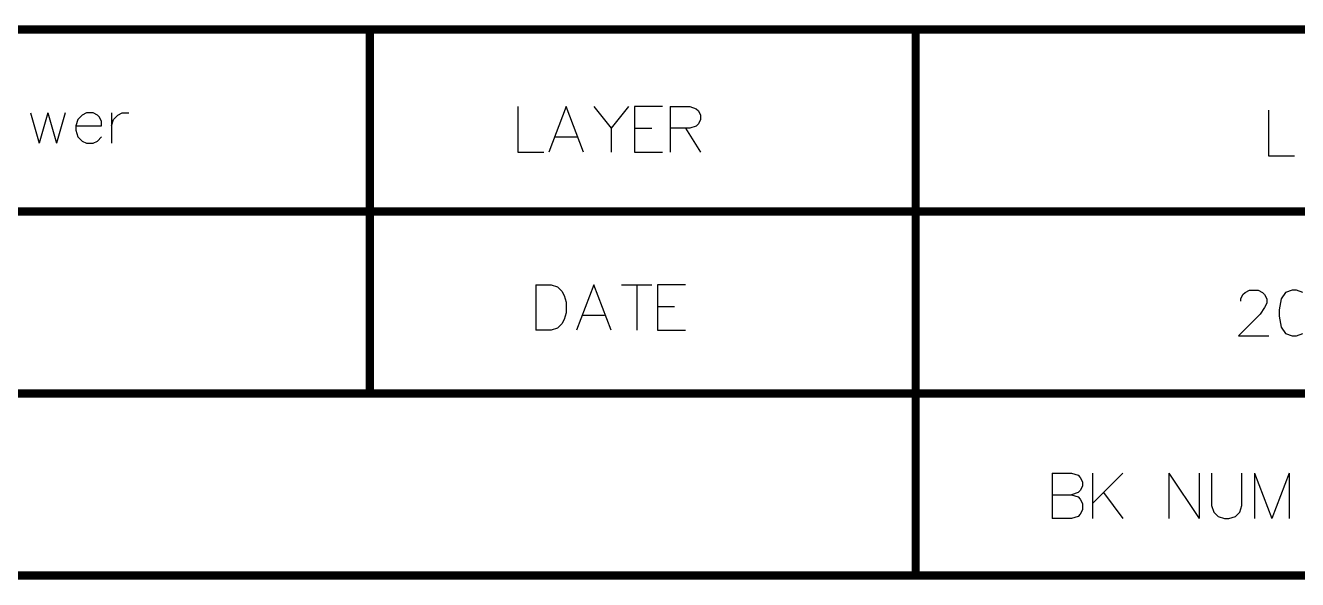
# Model space of a CAD drawing. Header units: millimetres. Extents: x 194 to 375, y 175 to 317.
# Drawn here: x 221.13 to 249.1, y 177.91 to 190.09 of the extents above; entities that cross this region are included whole.
import ezdxf

# ---------------------------------------------------------------- set-up
doc = ezdxf.new("R2010")
doc.units = ezdxf.units.MM
doc.layers.add('Mechanical20', color=56, linetype='Continuous')
doc.layers.add('TopLayer', color=1, linetype='Continuous')

msp = doc.modelspace()

# ---------------------------------------------------------------- linework, layer by layer
at = {"layer": 'Mechanical20'}
for p, q in [((231.954, 188.308), (231.954, 187.308)), ((233.016, 188.308), (232.635, 187.308)), ((233.397, 187.308), (233.016, 188.308)), ((233.63, 188.308), (234.011, 187.832)), ((234.392, 188.308), (234.011, 187.832)), ((235.139, 188.308), (234.521, 188.308)), ((234.521, 188.308), (234.521, 187.308)), ((235.306, 188.308), (235.306, 187.308)), ((235.306, 188.308), (235.735, 188.308)), ((235.735, 188.308), (235.877, 188.26)), ((235.877, 188.26), (235.925, 188.213)), ((221.241, 188.167), (221.431, 187.5)), ((221.622, 188.167), (221.431, 187.5)), ((221.622, 188.167), (221.812, 187.5)), ((222.003, 188.167), (221.812, 187.5)), ((222.283, 188.024), (222.236, 187.881)), ((222.379, 188.119), (222.283, 188.024)), ((222.474, 188.167), (222.379, 188.119)), ((222.617, 188.167), (222.474, 188.167)), ((222.712, 188.119), (222.617, 188.167)), ((222.759, 188.071), (222.712, 188.119)), ((222.807, 187.976), (222.759, 188.071)), ((222.807, 187.881), (222.807, 187.976)), ((223.021, 188.167), (223.021, 187.5)), ((223.021, 187.881), (223.069, 188.024)), ((223.069, 188.024), (223.164, 188.119)), ((223.164, 188.119), (223.259, 188.167)), ((223.259, 188.167), (223.402, 188.167)), ((235.925, 188.213), (235.973, 188.117)), ((235.973, 188.022), (235.925, 187.927)), ((235.973, 188.117), (235.973, 188.022)), ((222.236, 187.881), (222.807, 187.881)), ((222.236, 187.881), (222.236, 187.786)), ((222.236, 187.786), (222.283, 187.643)), ((234.011, 187.832), (234.011, 187.308)), ((234.521, 187.832), (234.901, 187.832)), ((235.735, 187.832), (235.306, 187.832)), ((235.639, 187.832), (235.973, 187.308)), ((235.877, 187.879), (235.735, 187.832)), ((235.925, 187.927), (235.877, 187.879)), ((222.283, 187.643), (222.379, 187.548)), ((222.379, 187.548), (222.474, 187.5)), ((222.474, 187.5), (222.617, 187.5)), ((222.617, 187.5), (222.712, 187.548)), ((222.712, 187.548), (222.807, 187.643)), ((232.778, 187.641), (233.254, 187.641)), ((231.954, 187.308), (232.526, 187.308)), ((234.521, 187.308), (235.139, 187.308)), ((232.353, 184.391), (232.353, 183.391)), ((232.353, 184.391), (232.686, 184.391)), ((232.686, 184.391), (232.829, 184.344)), ((232.829, 184.344), (232.924, 184.248)), ((233.624, 184.391), (233.243, 183.391)), ((234.005, 183.391), (233.624, 184.391)), ((234.238, 184.391), (234.905, 184.391)), ((234.571, 184.391), (234.571, 183.391)), ((235.642, 184.391), (235.024, 184.391)), ((235.024, 184.391), (235.024, 183.391)), ((232.924, 184.248), (232.972, 184.153)), ((232.972, 184.153), (233.019, 184.01)), ((247.851, 184.079), (247.898, 184.175)), ((247.851, 184.032), (247.851, 184.079)), ((247.898, 184.175), (247.946, 184.222)), ((247.946, 184.222), (248.041, 184.27)), ((248.041, 184.27), (248.231, 184.27)), ((248.231, 184.27), (248.327, 184.222)), ((248.327, 184.222), (248.374, 184.175)), ((248.374, 184.175), (248.422, 184.079)), ((248.422, 184.079), (248.422, 183.984)), ((248.741, 184.079), (248.693, 183.841)), ((248.836, 184.222), (248.741, 184.079)), ((248.979, 184.27), (248.836, 184.222)), ((249.074, 184.27), (248.979, 184.27)), ((249.217, 184.222), (249.074, 184.27)), ((233.019, 183.772), (232.972, 183.629)), ((233.019, 184.01), (233.019, 183.772)), ((235.024, 183.915), (235.404, 183.915)), ((248.279, 183.746), (247.803, 183.27)), ((248.374, 183.889), (248.279, 183.746)), ((248.422, 183.984), (248.374, 183.889)), ((248.693, 183.841), (248.693, 183.699)), ((232.924, 183.534), (232.829, 183.439)), ((232.972, 183.629), (232.924, 183.534)), ((233.386, 183.725), (233.862, 183.725)), ((248.693, 183.699), (248.741, 183.46)), ((232.686, 183.391), (232.353, 183.391)), ((232.829, 183.439), (232.686, 183.391)), ((235.024, 183.391), (235.642, 183.391)), ((247.803, 183.27), (248.47, 183.27)), ((248.741, 183.46), (248.836, 183.318)), ((248.836, 183.318), (248.979, 183.27)), ((248.979, 183.27), (249.074, 183.27)), ((249.074, 183.27), (249.217, 183.318)), ((243.701, 180.25), (243.701, 179.25)), ((243.701, 180.25), (244.129, 180.25)), ((244.129, 180.25), (244.272, 180.202)), ((244.272, 180.202), (244.32, 180.155)), ((244.32, 180.155), (244.368, 180.059)), ((244.591, 180.25), (244.591, 179.25)), ((245.258, 180.25), (244.591, 179.583)), ((246.267, 180.25), (246.267, 179.25)), ((246.267, 180.25), (246.934, 179.25)), ((246.934, 180.25), (246.934, 179.25)), ((247.21, 180.25), (247.21, 179.536)), ((247.876, 179.536), (247.876, 180.25)), ((248.152, 180.25), (248.152, 179.25)), ((248.152, 180.25), (248.533, 179.25)), ((248.914, 180.25), (248.533, 179.25)), ((248.914, 180.25), (248.914, 179.25)), ((244.32, 179.869), (244.272, 179.821)), ((244.368, 179.964), (244.32, 179.869)), ((244.368, 180.059), (244.368, 179.964)), ((243.701, 179.774), (244.129, 179.774)), ((244.272, 179.821), (244.129, 179.774)), ((244.129, 179.774), (244.272, 179.726)), ((244.272, 179.726), (244.32, 179.679)), ((244.32, 179.679), (244.368, 179.583)), ((244.368, 179.583), (244.368, 179.44)), ((244.829, 179.821), (245.258, 179.25)), ((244.272, 179.298), (244.129, 179.25)), ((244.32, 179.345), (244.272, 179.298)), ((244.368, 179.44), (244.32, 179.345)), ((247.21, 179.536), (247.257, 179.393)), ((247.257, 179.393), (247.353, 179.298)), ((247.353, 179.298), (247.495, 179.25)), ((247.591, 179.25), (247.733, 179.298)), ((247.733, 179.298), (247.829, 179.393)), ((247.829, 179.393), (247.876, 179.536)), ((244.129, 179.25), (243.701, 179.25)), ((247.495, 179.25), (247.591, 179.25))]:
    msp.add_line(p, q, dxfattribs=at)
at = {"layer": 'Mechanical20', "const_width": 0.18}
for points in [[(193.701, 190), (304.701, 190)], [(228.701, 182), (228.701, 190)], [(240.701, 182), (240.701, 190)], [(193.701, 186), (304.701, 186)], [(193.701, 182), (304.701, 182)], [(240.701, 178), (240.701, 182)], [(193.701, 178), (304.701, 178)]]:
    msp.add_lwpolyline(points, dxfattribs=at)
at = {"layer": 'Mechanical20', "const_width": 0.09}
for points in [[(228.656, 190, 1), (228.746, 190, 1)], [(240.656, 190, 1), (240.746, 190, 1)], [(228.656, 182, 1), (228.746, 182, 1)], [(240.656, 182, 1), (240.746, 182, 1)], [(240.656, 182, 1), (240.746, 182, 1)], [(240.656, 178, 1), (240.746, 178, 1)]]:
    msp.add_lwpolyline(points, format="xyb", close=True, dxfattribs=at)
at = {"layer": 'TopLayer'}
for p, q in [((248.461, 188.225), (248.461, 187.225)), ((248.461, 187.225), (249.032, 187.225))]:
    msp.add_line(p, q, dxfattribs=at)

doc.saveas('drawing.dxf')
